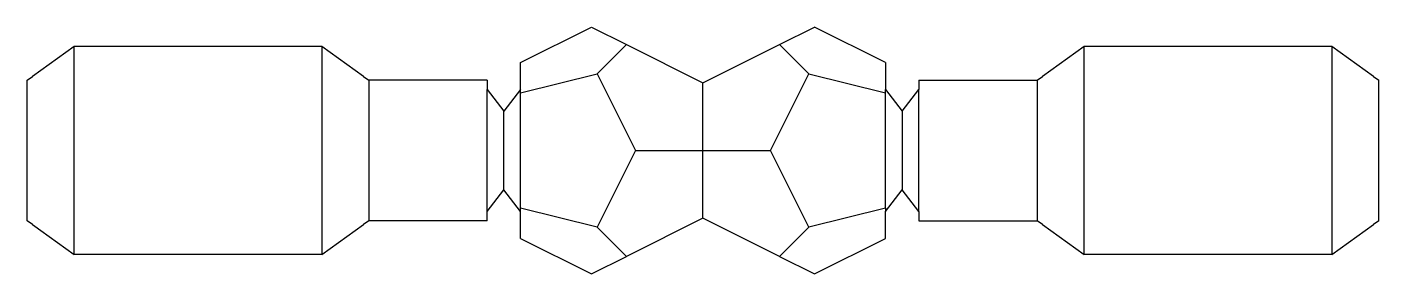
# Model space of a CAD drawing. Extents: x -13929 to 14846, y -2319 to 2931.
import ezdxf

# ---------------------------------------------------------------- set-up
doc = ezdxf.new("R2010")
doc.units = 0
doc.layers.get('0').update_dxf_attribs({"linetype": 'CONTINUOUS'})
doc.layers.add('SECTIONCUTEDGES', color=7, linetype='CONTINUOUS')

msp = doc.modelspace()

# ---------------------------------------------------------------- linework, layer by layer
for p, q in [((-12923, -1905), (-12923, 2517)), ((-7658, 2517), (-7658, -1905)), ((-1173, 2559), (-1795, 1937)), ((2712, 1937), (2090, 2559)), ((8575, -1905), (8575, 2517)), ((13840, 2517), (13840, -1905)), ((-3426, 1530), (-1795, 1937)), ((-1795, 1937), (-979, 306)), ((458, 306), (458, 1743)), ((1896, 306), (2712, 1937)), ((2712, 1937), (4343, 1530)), ((-3780, -529), (-3780, 1141)), ((4697, 1141), (4697, -529)), ((-979, 306), (-1795, -1326)), ((-979, 306), (458, 306)), ((458, 306), (1896, 306)), ((458, -1132), (458, 306)), ((2712, -1326), (1896, 306)), ((-1795, -1326), (-3426, -918)), ((4343, -918), (2712, -1326)), ((-1173, -1947), (-1795, -1326)), ((2712, -1326), (2090, -1947))]:
    msp.add_line(p, q)
at = {"layer": 'SECTIONCUTEDGES'}
for p, q in [((-3426, 2177), (-1917, 2931)), ((-1917, 2931), (-1173, 2559)), ((2090, 2559), (2834, 2931)), ((4343, 2177), (2834, 2931)), ((-12923, 2517), (-13816, 1882)), ((-7658, 2517), (-12923, 2517)), ((-6766, 1882), (-7658, 2517)), ((-1173, 2559), (458, 1743)), ((458, 1743), (2090, 2559)), ((8575, 2517), (7683, 1882)), ((13840, 2517), (8575, 2517)), ((14733, 1882), (13840, 2517)), ((-3426, 1605), (-3426, 2177)), ((4343, 2177), (4343, 1605)), ((-13929, 1801), (-13816, 1882)), ((-13929, -1189), (-13929, 1801)), ((-6766, 1882), (-6652, 1801)), ((-6652, 1801), (-6652, 1800)), ((-4134, 1800), (-6652, 1800)), ((-6652, 1800), (-6652, -1187)), ((-4134, 1800), (-4134, 1605)), ((5051, 1800), (7569, 1800)), ((5051, 1800), (5051, 1605)), ((7569, 1801), (7683, 1882)), ((7569, 1800), (7569, 1801)), ((7569, 1800), (7569, -1187)), ((14733, 1882), (14846, 1801)), ((14846, -1189), (14846, 1801)), ((-4134, 1605), (-3780, 1141)), ((-4134, -994), (-4134, 1605)), ((-3426, 1605), (-3780, 1141)), ((-3426, 1530), (-3426, 1605)), ((-3426, -918), (-3426, 1530)), ((4343, 1605), (4697, 1141)), ((4343, 1530), (4343, 1605)), ((4343, -918), (4343, 1530)), ((4697, 1141), (5051, 1605)), ((5051, -994), (5051, 1605)), ((-4134, -994), (-3780, -529)), ((-3426, -994), (-3780, -529)), ((4343, -994), (4697, -529)), ((5051, -994), (4697, -529)), ((-4134, -1187), (-4134, -994)), ((-3426, -994), (-3426, -918)), ((-3426, -1565), (-3426, -994)), ((458, -1132), (-1173, -1947)), ((2090, -1947), (458, -1132)), ((4343, -918), (4343, -994)), ((4343, -1565), (4343, -994)), ((5051, -994), (5051, -1187)), ((-13816, -1270), (-13929, -1189)), ((-13816, -1270), (-12923, -1905)), ((-7658, -1905), (-6766, -1270)), ((-6652, -1189), (-6766, -1270)), ((-6652, -1189), (-6652, -1187)), ((-4134, -1187), (-6652, -1187)), ((5051, -1187), (7569, -1187)), ((7569, -1189), (7569, -1187)), ((7683, -1270), (7569, -1189)), ((7683, -1270), (8575, -1905)), ((13840, -1905), (14733, -1270)), ((14846, -1189), (14733, -1270)), ((-3426, -1565), (-1917, -2319)), ((2834, -2319), (4343, -1565)), ((-7658, -1905), (-12923, -1905)), ((-1917, -2319), (-1173, -1947)), ((2090, -1947), (2834, -2319)), ((13840, -1905), (8575, -1905))]:
    msp.add_line(p, q, dxfattribs=at)

doc.saveas('drawing.dxf')
